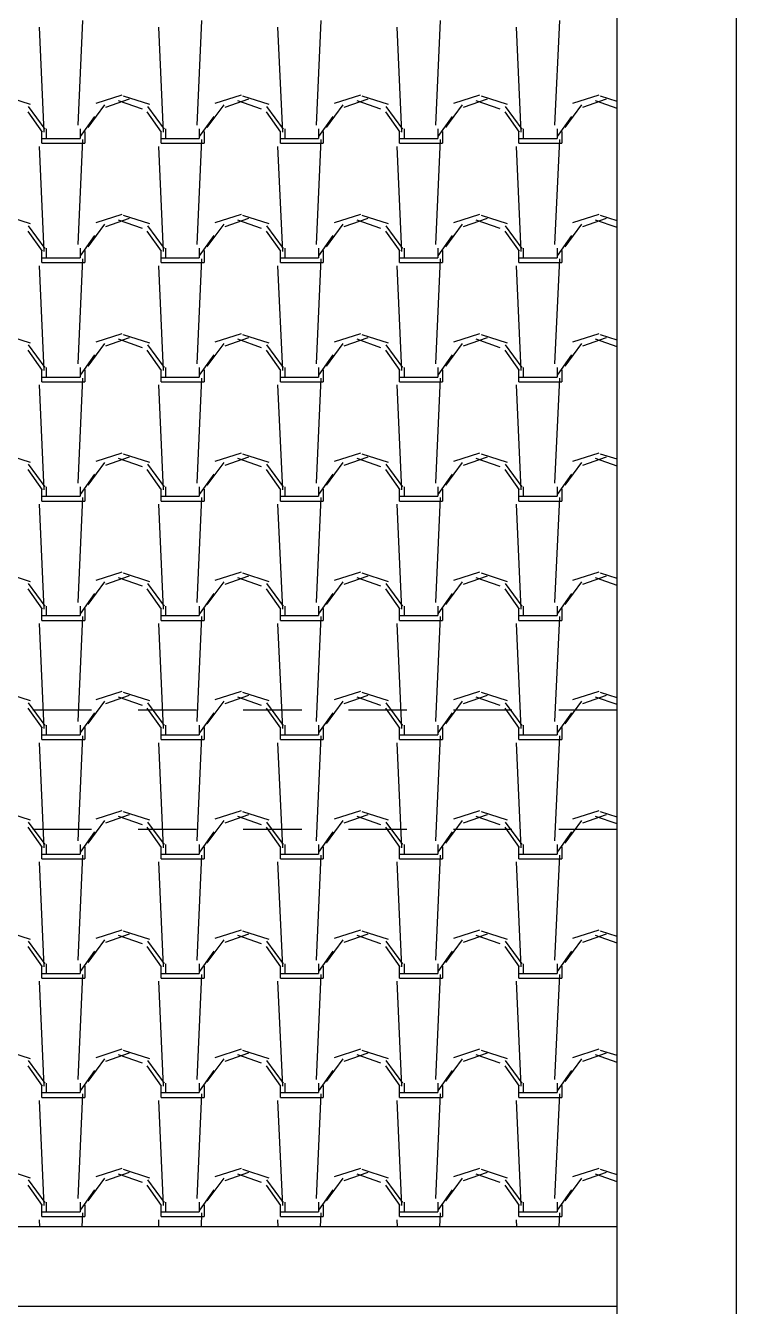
# Model space of a CAD drawing. Header units: millimetres. Extents: x 3923 to 4007, y 744 to 863.
# Drawn here: x 3939.572 to 3941.093, y 828.706 to 831.446 of the extents above; entities that cross this region are included whole.
import ezdxf

# ---------------------------------------------------------------- set-up
doc = ezdxf.new("R2010")
doc.units = ezdxf.units.MM
doc.linetypes.add('HIDDEN2', pattern=[0.1875, 0.125, -0.0625])
doc.layers.add('-HIDRO', color=8, linetype='Continuous')

msp = doc.modelspace()

# ---------------------------------------------------------------- linework, layer by layer
at = {"layer": '-HIDRO'}
for p, q in [((3940.838, 828.6206), (3940.838, 840.1023)), ((3941.0931, 828.6206), (3941.0931, 840.1023)), ((3940.838, 828.8757), (3934.9695, 828.8757)), ((3940.838, 828.7056), (3934.7994, 828.7056))]:
    msp.add_line(p, q, dxfattribs=at)
at = {"layer": '-HIDRO', "linetype": 'Continuous'}
for p, q in [((3939.6844, 831.2325), (3939.6946, 831.457)), ((3939.9395, 831.2325), (3939.9497, 831.457)), ((3940.1947, 831.2325), (3940.2049, 831.457)), ((3940.4498, 831.2325), (3940.46, 831.457)), ((3940.705, 831.2325), (3940.7152, 831.457)), ((3939.6121, 831.2179), (3939.6019, 831.4424)), ((3939.8672, 831.2179), (3939.857, 831.4424)), ((3940.1224, 831.2179), (3940.1122, 831.4424)), ((3940.3775, 831.2179), (3940.3673, 831.4424)), ((3940.6327, 831.2179), (3940.6225, 831.4424)), ((3939.583, 831.2767), (3939.5269, 831.2946)), ((3939.7784, 831.2968), (3939.7222, 831.2789)), ((3939.7942, 831.2883), (3939.7432, 831.2704)), ((3939.8222, 831.267), (3939.7711, 831.2849)), ((3939.8382, 831.2767), (3939.782, 831.2946)), ((3940.0335, 831.2968), (3939.9774, 831.2789)), ((3940.0493, 831.2883), (3939.9983, 831.2704)), ((3940.0773, 831.267), (3940.0263, 831.2849)), ((3940.0933, 831.2767), (3940.0372, 831.2946)), ((3940.2887, 831.2968), (3940.2325, 831.2789)), ((3940.3045, 831.2883), (3940.2535, 831.2704)), ((3940.3325, 831.267), (3940.2814, 831.2849)), ((3940.3485, 831.2767), (3940.2923, 831.2946)), ((3940.5438, 831.2968), (3940.4877, 831.2789)), ((3940.5596, 831.2883), (3940.5086, 831.2704)), ((3940.5876, 831.267), (3940.5366, 831.2849)), ((3940.6036, 831.2767), (3940.5475, 831.2946)), ((3940.799, 831.2968), (3940.7428, 831.2789)), ((3940.8148, 831.2883), (3940.7637, 831.2704)), ((3940.838, 831.2687), (3940.7917, 831.2849)), ((3940.838, 831.2833), (3940.8026, 831.2946)), ((3939.6082, 831.2181), (3939.5775, 831.2615)), ((3939.6141, 831.2244), (3939.5784, 831.2728)), ((3939.741, 831.2762), (3939.7053, 831.2277)), ((3939.8633, 831.2181), (3939.8327, 831.2615)), ((3939.8693, 831.2244), (3939.8335, 831.2728)), ((3939.9961, 831.2762), (3939.9604, 831.2277)), ((3940.1185, 831.2181), (3940.0878, 831.2615)), ((3940.1244, 831.2244), (3940.0887, 831.2728)), ((3940.2513, 831.2762), (3940.2156, 831.2277)), ((3940.3736, 831.2181), (3940.343, 831.2615)), ((3940.3796, 831.2244), (3940.3438, 831.2728)), ((3940.5064, 831.2762), (3940.4707, 831.2277)), ((3940.6288, 831.2181), (3940.5981, 831.2615)), ((3940.6347, 831.2244), (3940.599, 831.2728)), ((3940.7616, 831.2762), (3940.7259, 831.2277)), ((3939.7195, 831.2515), (3939.6889, 831.2082)), ((3939.9747, 831.2515), (3939.944, 831.2082)), ((3940.2298, 831.2516), (3940.1992, 831.2082)), ((3940.485, 831.2516), (3940.4543, 831.2082)), ((3940.7401, 831.2516), (3940.7095, 831.2082)), ((3939.6071, 831.194), (3939.6071, 831.2195)), ((3939.6071, 831.2042), (3939.6173, 831.2042)), ((3939.6173, 831.2042), (3939.6173, 831.2246)), ((3939.6173, 831.2042), (3939.6888, 831.2042)), ((3939.6844, 830.9774), (3939.6946, 831.2019)), ((3939.6888, 831.2246), (3939.6888, 831.2042)), ((3939.699, 831.2195), (3939.699, 831.194)), ((3939.8623, 831.194), (3939.8623, 831.2195)), ((3939.8623, 831.2042), (3939.8725, 831.2042)), ((3939.8725, 831.2042), (3939.8725, 831.2246)), ((3939.8725, 831.2042), (3939.9439, 831.2042)), ((3939.9395, 830.9774), (3939.9497, 831.2019)), ((3939.9439, 831.2246), (3939.9439, 831.2042)), ((3939.9541, 831.2195), (3939.9541, 831.194)), ((3940.1174, 831.194), (3940.1174, 831.2195)), ((3940.1174, 831.2042), (3940.1276, 831.2042)), ((3940.1276, 831.2042), (3940.1276, 831.2246)), ((3940.1276, 831.2042), (3940.1991, 831.2042)), ((3940.1947, 830.9773), (3940.2049, 831.2019)), ((3940.1991, 831.2246), (3940.1991, 831.2042)), ((3940.2093, 831.2195), (3940.2093, 831.194)), ((3940.3726, 831.194), (3940.3726, 831.2195)), ((3940.3726, 831.2042), (3940.3828, 831.2042)), ((3940.3828, 831.2042), (3940.3828, 831.2246)), ((3940.3828, 831.2042), (3940.4542, 831.2042)), ((3940.4498, 830.9773), (3940.46, 831.2019)), ((3940.4542, 831.2246), (3940.4542, 831.2042)), ((3940.4644, 831.2195), (3940.4644, 831.194)), ((3940.6277, 831.194), (3940.6277, 831.2195)), ((3940.6277, 831.2042), (3940.6379, 831.2042)), ((3940.6379, 831.2042), (3940.6379, 831.2246)), ((3940.6379, 831.2042), (3940.7094, 831.2042)), ((3940.705, 830.9773), (3940.7152, 831.2019)), ((3940.7094, 831.2246), (3940.7094, 831.2042)), ((3940.7196, 831.2195), (3940.7196, 831.194)), ((3939.6121, 830.9627), (3939.6019, 831.1873)), ((3939.6071, 831.194), (3939.6173, 831.194)), ((3939.6173, 831.194), (3939.699, 831.194)), ((3939.8672, 830.9627), (3939.857, 831.1873)), ((3939.8623, 831.194), (3939.8725, 831.194)), ((3939.8725, 831.194), (3939.9541, 831.194)), ((3940.1224, 830.9627), (3940.1122, 831.1873)), ((3940.1174, 831.194), (3940.1276, 831.194)), ((3940.1276, 831.194), (3940.2093, 831.194)), ((3940.3775, 830.9627), (3940.3673, 831.1873)), ((3940.3726, 831.194), (3940.3828, 831.194)), ((3940.3828, 831.194), (3940.4644, 831.194)), ((3940.6327, 830.9627), (3940.6225, 831.1873)), ((3940.6277, 831.194), (3940.6379, 831.194)), ((3940.6379, 831.194), (3940.7196, 831.194)), ((3939.583, 831.0215), (3939.5269, 831.0394)), ((3939.7784, 831.0416), (3939.7222, 831.0238)), ((3939.8382, 831.0215), (3939.782, 831.0394)), ((3940.0335, 831.0416), (3939.9774, 831.0238)), ((3940.0933, 831.0215), (3940.0372, 831.0394)), ((3940.2887, 831.0416), (3940.2325, 831.0238)), ((3940.3485, 831.0215), (3940.2923, 831.0394)), ((3940.5438, 831.0416), (3940.4877, 831.0238)), ((3940.6036, 831.0215), (3940.5475, 831.0394)), ((3940.799, 831.0416), (3940.7428, 831.0238)), ((3940.838, 831.0282), (3940.8026, 831.0394)), ((3939.6141, 830.9692), (3939.5784, 831.0177)), ((3939.741, 831.0211), (3939.7053, 830.9726)), ((3939.7942, 831.0331), (3939.7431, 831.0153)), ((3939.8222, 831.0119), (3939.7711, 831.0297)), ((3939.8693, 830.9692), (3939.8335, 831.0177)), ((3939.9961, 831.0211), (3939.9604, 830.9726)), ((3940.0493, 831.0331), (3939.9983, 831.0153)), ((3940.0773, 831.0119), (3940.0263, 831.0297)), ((3940.1244, 830.9692), (3940.0887, 831.0177)), ((3940.2513, 831.0211), (3940.2156, 830.9726)), ((3940.3045, 831.0331), (3940.2534, 831.0153)), ((3940.3325, 831.0119), (3940.2814, 831.0297)), ((3940.3796, 830.9692), (3940.3438, 831.0177)), ((3940.5064, 831.0211), (3940.4707, 830.9726)), ((3940.5596, 831.0331), (3940.5086, 831.0153)), ((3940.5876, 831.0119), (3940.5366, 831.0297)), ((3940.6347, 830.9692), (3940.599, 831.0177)), ((3940.7616, 831.0211), (3940.7259, 830.9726)), ((3940.8148, 831.0331), (3940.7637, 831.0153)), ((3940.838, 831.0136), (3940.7917, 831.0297)), ((3939.6082, 830.9629), (3939.5775, 831.0063)), ((3939.7195, 830.9964), (3939.6889, 830.953)), ((3939.8633, 830.9629), (3939.8327, 831.0063)), ((3939.9747, 830.9964), (3939.944, 830.953)), ((3940.1185, 830.9629), (3940.0878, 831.0063)), ((3940.2298, 830.9964), (3940.1992, 830.953)), ((3940.3736, 830.9629), (3940.343, 831.0063)), ((3940.485, 830.9964), (3940.4544, 830.953)), ((3940.6288, 830.9629), (3940.5981, 831.0063)), ((3940.7401, 830.9964), (3940.7095, 830.953)), ((3939.6071, 830.9388), (3939.6071, 830.9644)), ((3939.6173, 830.949), (3939.6173, 830.9695)), ((3939.6888, 830.9695), (3939.6888, 830.949)), ((3939.699, 830.9644), (3939.699, 830.9388)), ((3939.8623, 830.9388), (3939.8623, 830.9644)), ((3939.8725, 830.949), (3939.8725, 830.9695)), ((3939.9439, 830.9695), (3939.9439, 830.949)), ((3939.9541, 830.9644), (3939.9541, 830.9388)), ((3940.1174, 830.9388), (3940.1174, 830.9644)), ((3940.1276, 830.949), (3940.1276, 830.9695)), ((3940.1991, 830.9695), (3940.1991, 830.949)), ((3940.2093, 830.9644), (3940.2093, 830.9388)), ((3940.3726, 830.9388), (3940.3726, 830.9644)), ((3940.3828, 830.949), (3940.3828, 830.9695)), ((3940.4542, 830.9695), (3940.4542, 830.949)), ((3940.4644, 830.9644), (3940.4644, 830.9388)), ((3940.6277, 830.9388), (3940.6277, 830.9644)), ((3940.6379, 830.949), (3940.6379, 830.9695)), ((3940.7094, 830.9695), (3940.7094, 830.949)), ((3940.7196, 830.9644), (3940.7196, 830.9388)), ((3939.6121, 830.7076), (3939.6019, 830.9321)), ((3939.6071, 830.949), (3939.6173, 830.949)), ((3939.6071, 830.9388), (3939.6173, 830.9388)), ((3939.6173, 830.949), (3939.6888, 830.949)), ((3939.6173, 830.9388), (3939.699, 830.9388)), ((3939.6844, 830.7222), (3939.6946, 830.9467)), ((3939.8672, 830.7076), (3939.857, 830.9321)), ((3939.8623, 830.949), (3939.8725, 830.949)), ((3939.8623, 830.9388), (3939.8725, 830.9388)), ((3939.8725, 830.949), (3939.9439, 830.949)), ((3939.8725, 830.9388), (3939.9541, 830.9388)), ((3939.9395, 830.7222), (3939.9497, 830.9467)), ((3940.1224, 830.7076), (3940.1122, 830.9321)), ((3940.1174, 830.949), (3940.1276, 830.949)), ((3940.1174, 830.9388), (3940.1276, 830.9388)), ((3940.1276, 830.949), (3940.1991, 830.949)), ((3940.1276, 830.9388), (3940.2093, 830.9388)), ((3940.1947, 830.7222), (3940.2049, 830.9467)), ((3940.3775, 830.7076), (3940.3673, 830.9321)), ((3940.3726, 830.949), (3940.3828, 830.949)), ((3940.3726, 830.9388), (3940.3828, 830.9388)), ((3940.3828, 830.949), (3940.4542, 830.949)), ((3940.3828, 830.9388), (3940.4644, 830.9388)), ((3940.4498, 830.7222), (3940.46, 830.9467)), ((3940.6327, 830.7076), (3940.6225, 830.9321)), ((3940.6277, 830.949), (3940.6379, 830.949)), ((3940.6277, 830.9388), (3940.6379, 830.9388)), ((3940.6379, 830.949), (3940.7094, 830.949)), ((3940.6379, 830.9388), (3940.7196, 830.9388)), ((3940.705, 830.7222), (3940.7152, 830.9467)), ((3939.583, 830.7664), (3939.5269, 830.7843)), ((3939.6141, 830.7141), (3939.5784, 830.7625)), ((3939.741, 830.7659), (3939.7053, 830.7174)), ((3939.7784, 830.7865), (3939.7222, 830.7686)), ((3939.7942, 830.778), (3939.7431, 830.7601)), ((3939.8222, 830.7567), (3939.7712, 830.7746)), ((3939.8382, 830.7664), (3939.782, 830.7843)), ((3939.8693, 830.7141), (3939.8335, 830.7625)), ((3939.9961, 830.7659), (3939.9604, 830.7174)), ((3940.0335, 830.7865), (3939.9774, 830.7686)), ((3940.0493, 830.778), (3939.9983, 830.7601)), ((3940.0773, 830.7567), (3940.0263, 830.7746)), ((3940.0933, 830.7664), (3940.0372, 830.7843)), ((3940.1244, 830.7141), (3940.0887, 830.7625)), ((3940.2513, 830.7659), (3940.2156, 830.7174)), ((3940.2887, 830.7865), (3940.2325, 830.7686)), ((3940.3045, 830.778), (3940.2534, 830.7601)), ((3940.3325, 830.7567), (3940.2815, 830.7746)), ((3940.3485, 830.7664), (3940.2923, 830.7843)), ((3940.3796, 830.7141), (3940.3438, 830.7625)), ((3940.5064, 830.7659), (3940.4707, 830.7174)), ((3940.5438, 830.7865), (3940.4877, 830.7686)), ((3940.5596, 830.778), (3940.5086, 830.7601)), ((3940.5876, 830.7567), (3940.5366, 830.7746)), ((3940.6036, 830.7664), (3940.5475, 830.7843)), ((3940.6347, 830.7141), (3940.599, 830.7625)), ((3940.7616, 830.7659), (3940.7259, 830.7174)), ((3940.799, 830.7865), (3940.7428, 830.7686)), ((3940.8148, 830.778), (3940.7637, 830.7601)), ((3940.838, 830.7584), (3940.7917, 830.7746)), ((3940.838, 830.773), (3940.8026, 830.7843)), ((3939.6082, 830.7078), (3939.5775, 830.7512)), ((3939.7195, 830.7412), (3939.6889, 830.6979)), ((3939.8633, 830.7078), (3939.8327, 830.7512)), ((3939.9747, 830.7413), (3939.944, 830.6979)), ((3940.1185, 830.7078), (3940.0878, 830.7512)), ((3940.2298, 830.7413), (3940.1992, 830.6979)), ((3940.3736, 830.7078), (3940.343, 830.7512)), ((3940.485, 830.7413), (3940.4544, 830.6979)), ((3940.6288, 830.7078), (3940.5981, 830.7512)), ((3940.7401, 830.7413), (3940.7095, 830.6979)), ((3939.6071, 830.6837), (3939.6071, 830.7092)), ((3939.6173, 830.6939), (3939.6173, 830.7143)), ((3939.6888, 830.7143), (3939.6888, 830.6939)), ((3939.699, 830.7092), (3939.699, 830.6837)), ((3939.8623, 830.6837), (3939.8623, 830.7092)), ((3939.8725, 830.6939), (3939.8725, 830.7143)), ((3939.9439, 830.7143), (3939.9439, 830.6939)), ((3939.9541, 830.7092), (3939.9541, 830.6837)), ((3940.1174, 830.6837), (3940.1174, 830.7092)), ((3940.1276, 830.6939), (3940.1276, 830.7143)), ((3940.1991, 830.7143), (3940.1991, 830.6939)), ((3940.2093, 830.7092), (3940.2093, 830.6837)), ((3940.3726, 830.6837), (3940.3726, 830.7092)), ((3940.3828, 830.6939), (3940.3828, 830.7143)), ((3940.4542, 830.7143), (3940.4542, 830.6939)), ((3940.4644, 830.7092), (3940.4644, 830.6837)), ((3940.6277, 830.6837), (3940.6277, 830.7092)), ((3940.6379, 830.6939), (3940.6379, 830.7143)), ((3940.7094, 830.7143), (3940.7094, 830.6939)), ((3940.7196, 830.7092), (3940.7196, 830.6837)), ((3939.6071, 830.6939), (3939.6173, 830.6939)), ((3939.6071, 830.6837), (3939.6173, 830.6837)), ((3939.6173, 830.6939), (3939.6888, 830.6939)), ((3939.6173, 830.6837), (3939.699, 830.6837)), ((3939.6844, 830.4671), (3939.6946, 830.6916)), ((3939.8623, 830.6939), (3939.8725, 830.6939)), ((3939.8623, 830.6837), (3939.8725, 830.6837)), ((3939.8725, 830.6939), (3939.9439, 830.6939)), ((3939.8725, 830.6837), (3939.9541, 830.6837)), ((3939.9395, 830.4671), (3939.9497, 830.6916)), ((3940.1174, 830.6939), (3940.1276, 830.6939)), ((3940.1174, 830.6837), (3940.1276, 830.6837)), ((3940.1276, 830.6939), (3940.1991, 830.6939)), ((3940.1276, 830.6837), (3940.2093, 830.6837)), ((3940.1947, 830.467), (3940.2049, 830.6916)), ((3940.3726, 830.6939), (3940.3828, 830.6939)), ((3940.3726, 830.6837), (3940.3828, 830.6837)), ((3940.3828, 830.6939), (3940.4542, 830.6939)), ((3940.3828, 830.6837), (3940.4644, 830.6837)), ((3940.4498, 830.467), (3940.46, 830.6916)), ((3940.6277, 830.6939), (3940.6379, 830.6939)), ((3940.6277, 830.6837), (3940.6379, 830.6837)), ((3940.6379, 830.6939), (3940.7094, 830.6939)), ((3940.6379, 830.6837), (3940.7196, 830.6837)), ((3940.705, 830.467), (3940.7152, 830.6916)), ((3939.6121, 830.4524), (3939.6019, 830.677)), ((3939.8672, 830.4524), (3939.857, 830.677)), ((3940.1224, 830.4524), (3940.1122, 830.677)), ((3940.3775, 830.4524), (3940.3673, 830.677)), ((3940.6327, 830.4524), (3940.6225, 830.677)), ((3939.583, 830.5112), (3939.5269, 830.5291)), ((3939.7784, 830.5313), (3939.7222, 830.5135)), ((3939.7942, 830.5228), (3939.7431, 830.5049)), ((3939.8222, 830.5016), (3939.7712, 830.5194)), ((3939.8382, 830.5112), (3939.782, 830.5291)), ((3940.0335, 830.5313), (3939.9774, 830.5135)), ((3940.0493, 830.5228), (3939.9983, 830.5049)), ((3940.0773, 830.5016), (3940.0263, 830.5194)), ((3940.0933, 830.5112), (3940.0372, 830.5291)), ((3940.2887, 830.5313), (3940.2325, 830.5135)), ((3940.3045, 830.5228), (3940.2534, 830.5049)), ((3940.3325, 830.5016), (3940.2815, 830.5194)), ((3940.3485, 830.5112), (3940.2923, 830.5291)), ((3940.5438, 830.5313), (3940.4877, 830.5135)), ((3940.5596, 830.5228), (3940.5086, 830.5049)), ((3940.5876, 830.5016), (3940.5366, 830.5194)), ((3940.6036, 830.5112), (3940.5475, 830.5291)), ((3940.799, 830.5313), (3940.7428, 830.5135)), ((3940.8148, 830.5228), (3940.7637, 830.5049)), ((3940.838, 830.5033), (3940.7918, 830.5194)), ((3940.838, 830.5179), (3940.8026, 830.5291)), ((3939.6082, 830.4527), (3939.5775, 830.496)), ((3939.6141, 830.4589), (3939.5784, 830.5074)), ((3939.741, 830.5108), (3939.7053, 830.4623)), ((3939.8633, 830.4526), (3939.8327, 830.496)), ((3939.8693, 830.4589), (3939.8335, 830.5074)), ((3939.9961, 830.5108), (3939.9604, 830.4623)), ((3940.1185, 830.4526), (3940.0878, 830.496)), ((3940.1244, 830.4589), (3940.0887, 830.5074)), ((3940.2513, 830.5108), (3940.2156, 830.4623)), ((3940.3736, 830.4526), (3940.343, 830.496)), ((3940.3796, 830.4589), (3940.3438, 830.5074)), ((3940.5064, 830.5108), (3940.4707, 830.4623)), ((3940.6288, 830.4526), (3940.5981, 830.496)), ((3940.6347, 830.4589), (3940.599, 830.5074)), ((3940.7616, 830.5108), (3940.7258, 830.4623)), ((3939.6173, 830.4387), (3939.6173, 830.4592)), ((3939.6888, 830.4592), (3939.6888, 830.4387)), ((3939.7195, 830.4861), (3939.6889, 830.4427)), ((3939.8725, 830.4387), (3939.8725, 830.4592)), ((3939.9439, 830.4592), (3939.9439, 830.4387)), ((3939.9747, 830.4861), (3939.944, 830.4427)), ((3940.1276, 830.4387), (3940.1276, 830.4592)), ((3940.1991, 830.4592), (3940.1991, 830.4387)), ((3940.2298, 830.4861), (3940.1992, 830.4427)), ((3940.3828, 830.4387), (3940.3828, 830.4592)), ((3940.4542, 830.4592), (3940.4542, 830.4387)), ((3940.485, 830.4861), (3940.4544, 830.4427)), ((3940.6379, 830.4387), (3940.6379, 830.4592)), ((3940.7094, 830.4592), (3940.7094, 830.4387)), ((3940.7401, 830.4861), (3940.7095, 830.4427)), ((3939.6071, 830.4285), (3939.6071, 830.4541)), ((3939.6071, 830.4387), (3939.6173, 830.4387)), ((3939.6173, 830.4387), (3939.6888, 830.4387)), ((3939.6844, 830.2119), (3939.6946, 830.4364)), ((3939.699, 830.4541), (3939.699, 830.4285)), ((3939.8623, 830.4285), (3939.8623, 830.4541)), ((3939.8623, 830.4387), (3939.8725, 830.4387)), ((3939.8725, 830.4387), (3939.9439, 830.4387)), ((3939.9395, 830.2119), (3939.9497, 830.4364)), ((3939.9541, 830.4541), (3939.9541, 830.4285)), ((3940.1174, 830.4285), (3940.1174, 830.4541)), ((3940.1174, 830.4387), (3940.1276, 830.4387)), ((3940.1276, 830.4387), (3940.1991, 830.4387)), ((3940.1947, 830.2119), (3940.2049, 830.4364)), ((3940.2093, 830.4541), (3940.2093, 830.4285)), ((3940.3726, 830.4285), (3940.3726, 830.4541)), ((3940.3726, 830.4387), (3940.3828, 830.4387)), ((3940.3828, 830.4387), (3940.4542, 830.4387)), ((3940.4498, 830.2119), (3940.46, 830.4364)), ((3940.4644, 830.4541), (3940.4644, 830.4285)), ((3940.6277, 830.4285), (3940.6277, 830.4541)), ((3940.6277, 830.4387), (3940.6379, 830.4387)), ((3940.6379, 830.4387), (3940.7094, 830.4387)), ((3940.705, 830.2119), (3940.7152, 830.4364)), ((3940.7196, 830.4541), (3940.7196, 830.4285)), ((3939.6121, 830.1973), (3939.6019, 830.4218)), ((3939.6071, 830.4285), (3939.6173, 830.4285)), ((3939.6173, 830.4285), (3939.699, 830.4285)), ((3939.8672, 830.1973), (3939.857, 830.4218)), ((3939.8623, 830.4285), (3939.8725, 830.4285)), ((3939.8725, 830.4285), (3939.9541, 830.4285)), ((3940.1224, 830.1973), (3940.1122, 830.4218)), ((3940.1174, 830.4285), (3940.1276, 830.4285)), ((3940.1276, 830.4285), (3940.2093, 830.4285)), ((3940.3775, 830.1973), (3940.3673, 830.4218)), ((3940.3726, 830.4285), (3940.3828, 830.4285)), ((3940.3828, 830.4285), (3940.4644, 830.4285)), ((3940.6327, 830.1973), (3940.6225, 830.4218)), ((3940.6277, 830.4285), (3940.6379, 830.4285)), ((3940.6379, 830.4285), (3940.7196, 830.4285)), ((3939.583, 830.2561), (3939.5269, 830.274)), ((3939.7784, 830.2762), (3939.7222, 830.2583)), ((3939.7942, 830.2677), (3939.7431, 830.2498)), ((3939.8382, 830.2561), (3939.782, 830.274)), ((3940.0335, 830.2762), (3939.9774, 830.2583)), ((3940.0493, 830.2677), (3939.9983, 830.2498)), ((3940.0933, 830.2561), (3940.0372, 830.274)), ((3940.2887, 830.2762), (3940.2325, 830.2583)), ((3940.3045, 830.2677), (3940.2534, 830.2498)), ((3940.3485, 830.2561), (3940.2923, 830.274)), ((3940.5438, 830.2762), (3940.4877, 830.2583)), ((3940.5596, 830.2677), (3940.5086, 830.2498)), ((3940.6036, 830.2561), (3940.5475, 830.274)), ((3940.799, 830.2762), (3940.7428, 830.2583)), ((3940.8148, 830.2677), (3940.7637, 830.2498)), ((3940.838, 830.2627), (3940.8026, 830.274)), ((3939.6082, 830.1975), (3939.5775, 830.2409)), ((3939.6141, 830.2038), (3939.5784, 830.2522)), ((3939.741, 830.2556), (3939.7053, 830.2071)), ((3939.8222, 830.2464), (3939.7712, 830.2643)), ((3939.8633, 830.1975), (3939.8327, 830.2409)), ((3939.8693, 830.2038), (3939.8335, 830.2522)), ((3939.9961, 830.2556), (3939.9604, 830.2071)), ((3940.0773, 830.2464), (3940.0263, 830.2643)), ((3940.1185, 830.1975), (3940.0878, 830.2409)), ((3940.1244, 830.2038), (3940.0887, 830.2522)), ((3940.2513, 830.2556), (3940.2156, 830.2071)), ((3940.3325, 830.2464), (3940.2815, 830.2643)), ((3940.3736, 830.1975), (3940.343, 830.2409)), ((3940.3796, 830.2038), (3940.3438, 830.2522)), ((3940.5064, 830.2556), (3940.4707, 830.2071)), ((3940.5876, 830.2464), (3940.5366, 830.2643)), ((3940.6288, 830.1975), (3940.5981, 830.2409)), ((3940.6347, 830.2038), (3940.599, 830.2522)), ((3940.7616, 830.2556), (3940.7258, 830.2071)), ((3940.838, 830.2481), (3940.7918, 830.2643)), ((3939.7195, 830.231), (3939.6889, 830.1876)), ((3939.9747, 830.231), (3939.9441, 830.1876)), ((3940.2298, 830.231), (3940.1992, 830.1876)), ((3940.485, 830.231), (3940.4544, 830.1876)), ((3940.7401, 830.231), (3940.7095, 830.1876)), ((3939.6071, 830.1734), (3939.6071, 830.1989)), ((3939.6173, 830.1836), (3939.6173, 830.204)), ((3939.6888, 830.204), (3939.6888, 830.1836)), ((3939.699, 830.1989), (3939.699, 830.1734)), ((3939.8623, 830.1734), (3939.8623, 830.1989)), ((3939.8725, 830.1836), (3939.8725, 830.204)), ((3939.9439, 830.204), (3939.9439, 830.1836)), ((3939.9541, 830.1989), (3939.9541, 830.1734)), ((3940.1174, 830.1734), (3940.1174, 830.1989)), ((3940.1276, 830.1836), (3940.1276, 830.204)), ((3940.1991, 830.204), (3940.1991, 830.1836)), ((3940.2093, 830.1989), (3940.2093, 830.1734)), ((3940.3726, 830.1734), (3940.3726, 830.1989)), ((3940.3828, 830.1836), (3940.3828, 830.204)), ((3940.4542, 830.204), (3940.4542, 830.1836)), ((3940.4644, 830.1989), (3940.4644, 830.1734)), ((3940.6277, 830.1734), (3940.6277, 830.1989)), ((3940.6379, 830.1836), (3940.6379, 830.204)), ((3940.7094, 830.204), (3940.7094, 830.1836)), ((3940.7196, 830.1989), (3940.7196, 830.1734)), ((3939.6121, 829.9421), (3939.6019, 830.1667)), ((3939.6071, 830.1836), (3939.6173, 830.1836)), ((3939.6071, 830.1734), (3939.6173, 830.1734)), ((3939.6173, 830.1836), (3939.6888, 830.1836)), ((3939.6173, 830.1734), (3939.699, 830.1734)), ((3939.6844, 829.9568), (3939.6946, 830.1813)), ((3939.8672, 829.9421), (3939.857, 830.1667)), ((3939.8623, 830.1836), (3939.8725, 830.1836)), ((3939.8623, 830.1734), (3939.8725, 830.1734)), ((3939.8725, 830.1836), (3939.9439, 830.1836)), ((3939.8725, 830.1734), (3939.9541, 830.1734)), ((3939.9395, 829.9568), (3939.9497, 830.1813)), ((3940.1224, 829.9421), (3940.1122, 830.1667)), ((3940.1174, 830.1836), (3940.1276, 830.1836)), ((3940.1174, 830.1734), (3940.1276, 830.1734)), ((3940.1276, 830.1836), (3940.1991, 830.1836)), ((3940.1276, 830.1734), (3940.2093, 830.1734)), ((3940.1947, 829.9567), (3940.2049, 830.1813)), ((3940.3775, 829.9421), (3940.3673, 830.1667)), ((3940.3726, 830.1836), (3940.3828, 830.1836)), ((3940.3726, 830.1734), (3940.3828, 830.1734)), ((3940.3828, 830.1836), (3940.4542, 830.1836)), ((3940.3828, 830.1734), (3940.4644, 830.1734)), ((3940.4498, 829.9567), (3940.46, 830.1813)), ((3940.6327, 829.9421), (3940.6225, 830.1667)), ((3940.6277, 830.1836), (3940.6379, 830.1836)), ((3940.6277, 830.1734), (3940.6379, 830.1734)), ((3940.6379, 830.1836), (3940.7094, 830.1836)), ((3940.6379, 830.1734), (3940.7196, 830.1734)), ((3940.705, 829.9567), (3940.7152, 830.1813)), ((3939.7784, 830.021), (3939.7222, 830.0032)), ((3940.0335, 830.021), (3939.9774, 830.0032)), ((3940.2887, 830.021), (3940.2325, 830.0032)), ((3940.5438, 830.021), (3940.4877, 830.0032)), ((3940.799, 830.021), (3940.7428, 830.0032)), ((3939.583, 830.0009), (3939.5269, 830.0188)), ((3939.6141, 829.9486), (3939.5784, 829.9971)), ((3939.741, 830.0005), (3939.7053, 829.952)), ((3939.7942, 830.0125), (3939.7431, 829.9946)), ((3939.8222, 829.9913), (3939.7712, 830.0091)), ((3939.8382, 830.0009), (3939.782, 830.0188)), ((3939.8693, 829.9486), (3939.8336, 829.9971)), ((3939.9961, 830.0005), (3939.9604, 829.952)), ((3940.0493, 830.0125), (3939.9983, 829.9946)), ((3940.0773, 829.9913), (3940.0263, 830.0091)), ((3940.0933, 830.0009), (3940.0372, 830.0188)), ((3940.1244, 829.9486), (3940.0887, 829.9971)), ((3940.2513, 830.0005), (3940.2156, 829.952)), ((3940.3045, 830.0125), (3940.2534, 829.9946)), ((3940.3325, 829.9913), (3940.2815, 830.0091)), ((3940.3485, 830.0009), (3940.2923, 830.0188)), ((3940.3796, 829.9486), (3940.3438, 829.9971)), ((3940.5064, 830.0005), (3940.4707, 829.952)), ((3940.5596, 830.0125), (3940.5086, 829.9946)), ((3940.5876, 829.9913), (3940.5366, 830.0091)), ((3940.6036, 830.0009), (3940.5475, 830.0188)), ((3940.6347, 829.9486), (3940.599, 829.9971)), ((3940.7616, 830.0005), (3940.7258, 829.952)), ((3940.8148, 830.0125), (3940.7637, 829.9946)), ((3940.838, 829.993), (3940.7918, 830.0091)), ((3940.838, 830.0076), (3940.8026, 830.0188)), ((3939.6082, 829.9424), (3939.5775, 829.9857)), ((3939.7195, 829.9758), (3939.6889, 829.9324)), ((3939.8633, 829.9424), (3939.8327, 829.9857)), ((3939.9747, 829.9758), (3939.9441, 829.9324)), ((3940.1185, 829.9424), (3940.0878, 829.9857)), ((3940.2298, 829.9758), (3940.1992, 829.9324)), ((3940.3736, 829.9423), (3940.343, 829.9857)), ((3940.485, 829.9758), (3940.4544, 829.9324)), ((3940.6288, 829.9423), (3940.5981, 829.9857)), ((3940.7401, 829.9758), (3940.7095, 829.9324)), ((3939.6071, 829.9182), (3939.6071, 829.9438)), ((3939.6173, 829.9284), (3939.6173, 829.9489)), ((3939.6888, 829.9489), (3939.6888, 829.9284)), ((3939.699, 829.9438), (3939.699, 829.9182)), ((3939.8623, 829.9182), (3939.8623, 829.9438)), ((3939.8725, 829.9284), (3939.8725, 829.9489)), ((3939.9439, 829.9489), (3939.9439, 829.9284)), ((3939.9541, 829.9438), (3939.9541, 829.9182)), ((3940.1174, 829.9182), (3940.1174, 829.9438)), ((3940.1276, 829.9284), (3940.1276, 829.9489)), ((3940.1991, 829.9489), (3940.1991, 829.9284)), ((3940.2093, 829.9438), (3940.2093, 829.9182)), ((3940.3726, 829.9182), (3940.3726, 829.9438)), ((3940.3828, 829.9284), (3940.3828, 829.9489)), ((3940.4542, 829.9489), (3940.4542, 829.9284)), ((3940.4644, 829.9438), (3940.4644, 829.9182)), ((3940.6277, 829.9182), (3940.6277, 829.9438)), ((3940.6379, 829.9284), (3940.6379, 829.9489)), ((3940.7094, 829.9489), (3940.7094, 829.9284)), ((3940.7196, 829.9438), (3940.7196, 829.9182)), ((3939.6121, 829.687), (3939.6019, 829.9115)), ((3939.6071, 829.9284), (3939.6173, 829.9284)), ((3939.6071, 829.9182), (3939.6173, 829.9182)), ((3939.6173, 829.9284), (3939.6888, 829.9284)), ((3939.6173, 829.9182), (3939.699, 829.9182)), ((3939.6844, 829.7016), (3939.6946, 829.9261)), ((3939.8672, 829.687), (3939.857, 829.9115)), ((3939.8623, 829.9284), (3939.8725, 829.9284)), ((3939.8623, 829.9182), (3939.8725, 829.9182)), ((3939.8725, 829.9284), (3939.9439, 829.9284)), ((3939.8725, 829.9182), (3939.9541, 829.9182)), ((3939.9395, 829.7016), (3939.9497, 829.9261)), ((3940.1224, 829.687), (3940.1122, 829.9115)), ((3940.1174, 829.9284), (3940.1276, 829.9284)), ((3940.1174, 829.9182), (3940.1276, 829.9182)), ((3940.1276, 829.9284), (3940.1991, 829.9284)), ((3940.1276, 829.9182), (3940.2093, 829.9182)), ((3940.1947, 829.7016), (3940.2049, 829.9261)), ((3940.3775, 829.687), (3940.3673, 829.9115)), ((3940.3726, 829.9284), (3940.3828, 829.9284)), ((3940.3726, 829.9182), (3940.3828, 829.9182)), ((3940.3828, 829.9284), (3940.4542, 829.9284)), ((3940.3828, 829.9182), (3940.4644, 829.9182)), ((3940.4498, 829.7016), (3940.46, 829.9261)), ((3940.6327, 829.687), (3940.6225, 829.9115)), ((3940.6277, 829.9284), (3940.6379, 829.9284)), ((3940.6277, 829.9182), (3940.6379, 829.9182)), ((3940.6379, 829.9284), (3940.7094, 829.9284)), ((3940.6379, 829.9182), (3940.7196, 829.9182)), ((3940.705, 829.7016), (3940.7152, 829.9261)), ((3939.583, 829.7458), (3939.5269, 829.7636)), ((3939.7784, 829.7659), (3939.7222, 829.748)), ((3939.7942, 829.7574), (3939.7431, 829.7395)), ((3939.8222, 829.7361), (3939.7712, 829.754)), ((3939.8382, 829.7458), (3939.782, 829.7636)), ((3940.0335, 829.7659), (3939.9774, 829.748)), ((3940.0493, 829.7574), (3939.9983, 829.7395)), ((3940.0773, 829.7361), (3940.0263, 829.754)), ((3940.0933, 829.7458), (3940.0372, 829.7636)), ((3940.2887, 829.7659), (3940.2325, 829.748)), ((3940.3045, 829.7574), (3940.2534, 829.7395)), ((3940.3325, 829.7361), (3940.2815, 829.754)), ((3940.3485, 829.7458), (3940.2923, 829.7636)), ((3940.5438, 829.7659), (3940.4877, 829.748)), ((3940.5596, 829.7574), (3940.5086, 829.7395)), ((3940.5876, 829.7361), (3940.5366, 829.754)), ((3940.6036, 829.7458), (3940.5475, 829.7636)), ((3940.799, 829.7659), (3940.7428, 829.748)), ((3940.8148, 829.7574), (3940.7637, 829.7395)), ((3940.838, 829.7378), (3940.7918, 829.754)), ((3940.838, 829.7524), (3940.8026, 829.7636)), ((3939.6082, 829.6872), (3939.5775, 829.7306)), ((3939.6141, 829.6935), (3939.5784, 829.7419)), ((3939.7195, 829.7207), (3939.6889, 829.6773)), ((3939.741, 829.7453), (3939.7053, 829.6968)), ((3939.8633, 829.6872), (3939.8327, 829.7306)), ((3939.8693, 829.6935), (3939.8336, 829.7419)), ((3939.9747, 829.7207), (3939.9441, 829.6773)), ((3939.9961, 829.7453), (3939.9604, 829.6968)), ((3940.1185, 829.6872), (3940.0878, 829.7306)), ((3940.1244, 829.6935), (3940.0887, 829.7419)), ((3940.2298, 829.7207), (3940.1992, 829.6773)), ((3940.2513, 829.7453), (3940.2155, 829.6968)), ((3940.3736, 829.6872), (3940.343, 829.7306)), ((3940.3796, 829.6935), (3940.3438, 829.7419)), ((3940.485, 829.7207), (3940.4544, 829.6773)), ((3940.5064, 829.7453), (3940.4707, 829.6968)), ((3940.6288, 829.6872), (3940.5981, 829.7306)), ((3940.6347, 829.6935), (3940.599, 829.7419)), ((3940.7401, 829.7207), (3940.7095, 829.6773)), ((3940.7616, 829.7453), (3940.7258, 829.6968)), ((3939.6173, 829.6733), (3939.6173, 829.6937)), ((3939.6888, 829.6937), (3939.6888, 829.6733)), ((3939.8725, 829.6733), (3939.8725, 829.6937)), ((3939.9439, 829.6937), (3939.9439, 829.6733)), ((3940.1276, 829.6733), (3940.1276, 829.6937)), ((3940.1991, 829.6937), (3940.1991, 829.6733)), ((3940.3828, 829.6733), (3940.3828, 829.6937)), ((3940.4542, 829.6937), (3940.4542, 829.6733)), ((3940.6379, 829.6733), (3940.6379, 829.6937)), ((3940.7094, 829.6937), (3940.7094, 829.6733)), ((3939.6071, 829.6631), (3939.6071, 829.6886)), ((3939.6071, 829.6733), (3939.6173, 829.6733)), ((3939.6173, 829.6733), (3939.6888, 829.6733)), ((3939.6844, 829.4465), (3939.6946, 829.671)), ((3939.699, 829.6886), (3939.699, 829.6631)), ((3939.8623, 829.6631), (3939.8623, 829.6886)), ((3939.8623, 829.6733), (3939.8725, 829.6733)), ((3939.8725, 829.6733), (3939.9439, 829.6733)), ((3939.9395, 829.4465), (3939.9497, 829.671)), ((3939.9541, 829.6886), (3939.9541, 829.6631)), ((3940.1174, 829.6631), (3940.1174, 829.6886)), ((3940.1174, 829.6733), (3940.1276, 829.6733)), ((3940.1276, 829.6733), (3940.1991, 829.6733)), ((3940.1947, 829.4464), (3940.2049, 829.671)), ((3940.2093, 829.6886), (3940.2093, 829.6631)), ((3940.3726, 829.6631), (3940.3726, 829.6886)), ((3940.3726, 829.6733), (3940.3828, 829.6733)), ((3940.3828, 829.6733), (3940.4542, 829.6733)), ((3940.4498, 829.4464), (3940.46, 829.671)), ((3940.4644, 829.6886), (3940.4644, 829.6631)), ((3940.6277, 829.6631), (3940.6277, 829.6886)), ((3940.6277, 829.6733), (3940.6379, 829.6733)), ((3940.6379, 829.6733), (3940.7094, 829.6733)), ((3940.705, 829.4464), (3940.7152, 829.671)), ((3940.7196, 829.6886), (3940.7196, 829.6631)), ((3939.6121, 829.4318), (3939.6019, 829.6564)), ((3939.6071, 829.6631), (3939.6173, 829.6631)), ((3939.6173, 829.6631), (3939.699, 829.6631)), ((3939.8672, 829.4318), (3939.857, 829.6564)), ((3939.8623, 829.6631), (3939.8725, 829.6631)), ((3939.8725, 829.6631), (3939.9541, 829.6631)), ((3940.1224, 829.4318), (3940.1122, 829.6564)), ((3940.1174, 829.6631), (3940.1276, 829.6631)), ((3940.1276, 829.6631), (3940.2093, 829.6631)), ((3940.3775, 829.4318), (3940.3673, 829.6564)), ((3940.3726, 829.6631), (3940.3828, 829.6631)), ((3940.3828, 829.6631), (3940.4644, 829.6631)), ((3940.6327, 829.4318), (3940.6225, 829.6564)), ((3940.6277, 829.6631), (3940.6379, 829.6631)), ((3940.6379, 829.6631), (3940.7196, 829.6631)), ((3939.583, 829.4906), (3939.5269, 829.5085)), ((3939.7784, 829.5107), (3939.7222, 829.4929)), ((3939.7942, 829.5022), (3939.7431, 829.4843)), ((3939.8382, 829.4906), (3939.782, 829.5085)), ((3940.0335, 829.5107), (3939.9774, 829.4929)), ((3940.0493, 829.5022), (3939.9983, 829.4843)), ((3940.0933, 829.4906), (3940.0372, 829.5085)), ((3940.2887, 829.5107), (3940.2325, 829.4929)), ((3940.3045, 829.5022), (3940.2534, 829.4843)), ((3940.3485, 829.4906), (3940.2923, 829.5085)), ((3940.5438, 829.5107), (3940.4877, 829.4929)), ((3940.5596, 829.5022), (3940.5086, 829.4843)), ((3940.6036, 829.4906), (3940.5475, 829.5085)), ((3940.799, 829.5107), (3940.7428, 829.4929)), ((3940.8148, 829.5022), (3940.7637, 829.4843)), ((3940.838, 829.4972), (3940.8026, 829.5085)), ((3939.6082, 829.4321), (3939.5775, 829.4754)), ((3939.6141, 829.4383), (3939.5784, 829.4868)), ((3939.741, 829.4902), (3939.7053, 829.4417)), ((3939.8222, 829.481), (3939.7712, 829.4988)), ((3939.8633, 829.4321), (3939.8327, 829.4754)), ((3939.8693, 829.4383), (3939.8336, 829.4868)), ((3939.9961, 829.4902), (3939.9604, 829.4417)), ((3940.0773, 829.481), (3940.0263, 829.4988)), ((3940.1185, 829.4321), (3940.0878, 829.4754)), ((3940.1244, 829.4383), (3940.0887, 829.4868)), ((3940.2513, 829.4902), (3940.2155, 829.4417)), ((3940.3325, 829.481), (3940.2815, 829.4988)), ((3940.3736, 829.4321), (3940.343, 829.4754)), ((3940.3796, 829.4383), (3940.3439, 829.4868)), ((3940.5064, 829.4902), (3940.4707, 829.4417)), ((3940.5876, 829.481), (3940.5366, 829.4988)), ((3940.6288, 829.432), (3940.5981, 829.4754)), ((3940.6347, 829.4383), (3940.599, 829.4868)), ((3940.7616, 829.4902), (3940.7258, 829.4417)), ((3940.838, 829.4827), (3940.7918, 829.4988)), ((3939.7195, 829.4655), (3939.6889, 829.4221)), ((3939.9747, 829.4655), (3939.9441, 829.4221)), ((3940.2298, 829.4655), (3940.1992, 829.4221)), ((3940.485, 829.4655), (3940.4544, 829.4221)), ((3940.7401, 829.4655), (3940.7095, 829.4221)), ((3939.6071, 829.4079), (3939.6071, 829.4335)), ((3939.6071, 829.4181), (3939.6173, 829.4181)), ((3939.6173, 829.4181), (3939.6173, 829.4386)), ((3939.6173, 829.4181), (3939.6888, 829.4181)), ((3939.6888, 829.4386), (3939.6888, 829.4181)), ((3939.699, 829.4335), (3939.699, 829.4079)), ((3939.8623, 829.4079), (3939.8623, 829.4335)), ((3939.8623, 829.4181), (3939.8725, 829.4181)), ((3939.8725, 829.4181), (3939.8725, 829.4386)), ((3939.8725, 829.4181), (3939.9439, 829.4181)), ((3939.9439, 829.4386), (3939.9439, 829.4181)), ((3939.9541, 829.4335), (3939.9541, 829.4079)), ((3940.1174, 829.4079), (3940.1174, 829.4335)), ((3940.1174, 829.4181), (3940.1276, 829.4181)), ((3940.1276, 829.4181), (3940.1276, 829.4386)), ((3940.1276, 829.4181), (3940.1991, 829.4181)), ((3940.1991, 829.4386), (3940.1991, 829.4181)), ((3940.2093, 829.4335), (3940.2093, 829.4079)), ((3940.3726, 829.4079), (3940.3726, 829.4335)), ((3940.3726, 829.4181), (3940.3828, 829.4181)), ((3940.3828, 829.4181), (3940.3828, 829.4386)), ((3940.3828, 829.4181), (3940.4542, 829.4181)), ((3940.4542, 829.4386), (3940.4542, 829.4181)), ((3940.4644, 829.4335), (3940.4644, 829.4079)), ((3940.6277, 829.4079), (3940.6277, 829.4335)), ((3940.6277, 829.4181), (3940.6379, 829.4181)), ((3940.6379, 829.4181), (3940.6379, 829.4386)), ((3940.6379, 829.4181), (3940.7094, 829.4181)), ((3940.7094, 829.4386), (3940.7094, 829.4181)), ((3940.7196, 829.4335), (3940.7196, 829.4079)), ((3939.6121, 829.1767), (3939.6019, 829.4012)), ((3939.6071, 829.4079), (3939.6173, 829.4079)), ((3939.6173, 829.4079), (3939.699, 829.4079)), ((3939.6844, 829.1913), (3939.6946, 829.4158)), ((3939.8672, 829.1767), (3939.857, 829.4012)), ((3939.8623, 829.4079), (3939.8725, 829.4079)), ((3939.8725, 829.4079), (3939.9541, 829.4079)), ((3939.9395, 829.1913), (3939.9497, 829.4158)), ((3940.1224, 829.1767), (3940.1122, 829.4012)), ((3940.1174, 829.4079), (3940.1276, 829.4079)), ((3940.1276, 829.4079), (3940.2093, 829.4079)), ((3940.1947, 829.1913), (3940.2049, 829.4158)), ((3940.3775, 829.1767), (3940.3673, 829.4012)), ((3940.3726, 829.4079), (3940.3828, 829.4079)), ((3940.3828, 829.4079), (3940.4644, 829.4079)), ((3940.4498, 829.1913), (3940.46, 829.4158)), ((3940.6327, 829.1767), (3940.6225, 829.4012)), ((3940.6277, 829.4079), (3940.6379, 829.4079)), ((3940.6379, 829.4079), (3940.7196, 829.4079)), ((3940.705, 829.1913), (3940.7152, 829.4158)), ((3939.583, 829.2355), (3939.5269, 829.2533)), ((3939.7784, 829.2556), (3939.7222, 829.2377)), ((3939.8382, 829.2355), (3939.782, 829.2533)), ((3940.0335, 829.2556), (3939.9774, 829.2377)), ((3940.0933, 829.2355), (3940.0372, 829.2533)), ((3940.2887, 829.2556), (3940.2325, 829.2377)), ((3940.3485, 829.2355), (3940.2923, 829.2533)), ((3940.5438, 829.2556), (3940.4877, 829.2377)), ((3940.6036, 829.2355), (3940.5475, 829.2533)), ((3940.799, 829.2556), (3940.7428, 829.2377)), ((3940.838, 829.2421), (3940.8026, 829.2533)), ((3939.6141, 829.1832), (3939.5784, 829.2316)), ((3939.741, 829.235), (3939.7052, 829.1865)), ((3939.7942, 829.2471), (3939.7431, 829.2292)), ((3939.8222, 829.2258), (3939.7712, 829.2437)), ((3939.8693, 829.1832), (3939.8336, 829.2316)), ((3939.9961, 829.235), (3939.9604, 829.1865)), ((3940.0493, 829.2471), (3939.9983, 829.2292)), ((3940.0773, 829.2258), (3940.0263, 829.2437)), ((3940.1244, 829.1832), (3940.0887, 829.2316)), ((3940.2513, 829.235), (3940.2155, 829.1865)), ((3940.3045, 829.2471), (3940.2534, 829.2292)), ((3940.3325, 829.2258), (3940.2815, 829.2437)), ((3940.3796, 829.1832), (3940.3439, 829.2316)), ((3940.5064, 829.235), (3940.4707, 829.1865)), ((3940.5596, 829.2471), (3940.5086, 829.2292)), ((3940.5876, 829.2258), (3940.5366, 829.2437)), ((3940.6347, 829.1832), (3940.599, 829.2316)), ((3940.7616, 829.235), (3940.7258, 829.1865)), ((3940.8148, 829.2471), (3940.7637, 829.2292)), ((3940.838, 829.2275), (3940.7918, 829.2437)), ((3939.6082, 829.1769), (3939.5775, 829.2203)), ((3939.7195, 829.2104), (3939.6889, 829.167)), ((3939.8633, 829.1769), (3939.8327, 829.2203)), ((3939.9747, 829.2104), (3939.9441, 829.167)), ((3940.1185, 829.1769), (3940.0878, 829.2203)), ((3940.2298, 829.2104), (3940.1992, 829.167)), ((3940.3736, 829.1769), (3940.343, 829.2203)), ((3940.485, 829.2104), (3940.4544, 829.167)), ((3940.6288, 829.1769), (3940.5981, 829.2203)), ((3940.7401, 829.2104), (3940.7095, 829.167)), ((3939.6071, 829.1528), (3939.6071, 829.1783)), ((3939.6173, 829.163), (3939.6173, 829.1834)), ((3939.6888, 829.1834), (3939.6888, 829.163)), ((3939.699, 829.1783), (3939.699, 829.1528)), ((3939.8623, 829.1528), (3939.8623, 829.1783)), ((3939.8725, 829.163), (3939.8725, 829.1834)), ((3939.9439, 829.1834), (3939.9439, 829.163)), ((3939.9541, 829.1783), (3939.9541, 829.1528)), ((3940.1174, 829.1528), (3940.1174, 829.1783)), ((3940.1276, 829.163), (3940.1276, 829.1834)), ((3940.1991, 829.1834), (3940.1991, 829.163)), ((3940.2093, 829.1783), (3940.2093, 829.1528)), ((3940.3726, 829.1528), (3940.3726, 829.1783)), ((3940.3828, 829.163), (3940.3828, 829.1834)), ((3940.4542, 829.1834), (3940.4542, 829.163)), ((3940.4644, 829.1783), (3940.4644, 829.1528)), ((3940.6277, 829.1528), (3940.6277, 829.1783)), ((3940.6379, 829.163), (3940.6379, 829.1834)), ((3940.7094, 829.1834), (3940.7094, 829.163)), ((3940.7196, 829.1783), (3940.7196, 829.1528)), ((3939.6121, 828.9215), (3939.6019, 829.1461)), ((3939.6071, 829.163), (3939.6173, 829.163)), ((3939.6071, 829.1528), (3939.6173, 829.1528)), ((3939.6173, 829.163), (3939.6888, 829.163)), ((3939.6173, 829.1528), (3939.699, 829.1528)), ((3939.6844, 828.9362), (3939.6946, 829.1607)), ((3939.8672, 828.9215), (3939.857, 829.1461)), ((3939.8623, 829.163), (3939.8725, 829.163)), ((3939.8623, 829.1528), (3939.8725, 829.1528)), ((3939.8725, 829.163), (3939.9439, 829.163)), ((3939.8725, 829.1528), (3939.9541, 829.1528)), ((3939.9395, 828.9361), (3939.9497, 829.1607)), ((3940.1224, 828.9215), (3940.1122, 829.1461)), ((3940.1174, 829.163), (3940.1276, 829.163)), ((3940.1174, 829.1528), (3940.1276, 829.1528)), ((3940.1276, 829.163), (3940.1991, 829.163)), ((3940.1276, 829.1528), (3940.2093, 829.1528)), ((3940.1947, 828.9361), (3940.2049, 829.1607)), ((3940.3775, 828.9215), (3940.3673, 829.1461)), ((3940.3726, 829.163), (3940.3828, 829.163)), ((3940.3726, 829.1528), (3940.3828, 829.1528)), ((3940.3828, 829.163), (3940.4542, 829.163)), ((3940.3828, 829.1528), (3940.4644, 829.1528)), ((3940.4498, 828.9361), (3940.46, 829.1607)), ((3940.6327, 828.9215), (3940.6225, 829.1461)), ((3940.6277, 829.163), (3940.6379, 829.163)), ((3940.6277, 829.1528), (3940.6379, 829.1528)), ((3940.6379, 829.163), (3940.7094, 829.163)), ((3940.6379, 829.1528), (3940.7196, 829.1528)), ((3940.705, 828.9361), (3940.7152, 829.1607)), ((3939.583, 828.9803), (3939.5269, 828.9982)), ((3939.741, 828.9799), (3939.7052, 828.9314)), ((3939.7784, 829.0004), (3939.7222, 828.9826)), ((3939.7942, 828.9919), (3939.7431, 828.974)), ((3939.8222, 828.9707), (3939.7712, 828.9885)), ((3939.8382, 828.9803), (3939.782, 828.9982)), ((3939.9961, 828.9799), (3939.9604, 828.9314)), ((3940.0335, 829.0004), (3939.9774, 828.9826)), ((3940.0493, 828.9919), (3939.9983, 828.974)), ((3940.0773, 828.9707), (3940.0263, 828.9885)), ((3940.0933, 828.9803), (3940.0372, 828.9982)), ((3940.2513, 828.9799), (3940.2155, 828.9314)), ((3940.2887, 829.0004), (3940.2325, 828.9826)), ((3940.3045, 828.9919), (3940.2534, 828.974)), ((3940.3325, 828.9707), (3940.2815, 828.9885)), ((3940.3485, 828.9803), (3940.2923, 828.9982)), ((3940.5064, 828.9799), (3940.4707, 828.9314)), ((3940.5438, 829.0004), (3940.4877, 828.9826)), ((3940.5596, 828.9919), (3940.5086, 828.974)), ((3940.5876, 828.9707), (3940.5366, 828.9885)), ((3940.6036, 828.9803), (3940.5475, 828.9982)), ((3940.7616, 828.9799), (3940.7258, 828.9314)), ((3940.799, 829.0004), (3940.7428, 828.9826)), ((3940.8148, 828.9919), (3940.7637, 828.974)), ((3940.838, 828.9724), (3940.7918, 828.9885)), ((3940.838, 828.9869), (3940.8026, 828.9982)), ((3939.6081, 828.9218), (3939.5775, 828.9651)), ((3939.6141, 828.928), (3939.5784, 828.9765)), ((3939.7195, 828.9552), (3939.6889, 828.9118)), ((3939.8633, 828.9218), (3939.8327, 828.9651)), ((3939.8693, 828.928), (3939.8336, 828.9765)), ((3939.9747, 828.9552), (3939.9441, 828.9118)), ((3940.1185, 828.9218), (3940.0878, 828.9651)), ((3940.1244, 828.928), (3940.0887, 828.9765)), ((3940.2298, 828.9552), (3940.1992, 828.9118)), ((3940.3736, 828.9218), (3940.343, 828.9651)), ((3940.3796, 828.928), (3940.3439, 828.9765)), ((3940.485, 828.9552), (3940.4544, 828.9118)), ((3940.6288, 828.9218), (3940.5981, 828.9651)), ((3940.6347, 828.928), (3940.599, 828.9765)), ((3940.7401, 828.9552), (3940.7095, 828.9118)), ((3939.6173, 828.9078), (3939.6173, 828.9283)), ((3939.6888, 828.9283), (3939.6888, 828.9078)), ((3939.8725, 828.9078), (3939.8725, 828.9283)), ((3939.9439, 828.9283), (3939.9439, 828.9078)), ((3940.1276, 828.9078), (3940.1276, 828.9283)), ((3940.1991, 828.9283), (3940.1991, 828.9078)), ((3940.3828, 828.9078), (3940.3828, 828.9283)), ((3940.4542, 828.9283), (3940.4542, 828.9078)), ((3940.6379, 828.9078), (3940.6379, 828.9283)), ((3940.7094, 828.9283), (3940.7094, 828.9078)), ((3939.6071, 828.8976), (3939.6071, 828.9232)), ((3939.6071, 828.9078), (3939.6173, 828.9078)), ((3939.6071, 828.8976), (3939.6173, 828.8976)), ((3939.6173, 828.9078), (3939.6888, 828.9078)), ((3939.6173, 828.8976), (3939.699, 828.8976)), ((3939.6932, 828.8757), (3939.6946, 828.9055)), ((3939.699, 828.9232), (3939.699, 828.8976)), ((3939.8623, 828.8976), (3939.8623, 828.9232)), ((3939.8623, 828.9078), (3939.8725, 828.9078)), ((3939.8623, 828.8976), (3939.8725, 828.8976)), ((3939.8725, 828.9078), (3939.9439, 828.9078)), ((3939.8725, 828.8976), (3939.9541, 828.8976)), ((3939.9484, 828.8757), (3939.9497, 828.9055)), ((3939.9541, 828.9232), (3939.9541, 828.8976)), ((3940.1174, 828.8976), (3940.1174, 828.9232)), ((3940.1174, 828.9078), (3940.1276, 828.9078)), ((3940.1174, 828.8976), (3940.1276, 828.8976)), ((3940.1276, 828.9078), (3940.1991, 828.9078)), ((3940.1276, 828.8976), (3940.2093, 828.8976)), ((3940.2035, 828.8757), (3940.2049, 828.9055)), ((3940.2093, 828.9232), (3940.2093, 828.8976)), ((3940.3726, 828.8976), (3940.3726, 828.9232)), ((3940.3726, 828.9078), (3940.3828, 828.9078)), ((3940.3726, 828.8976), (3940.3828, 828.8976)), ((3940.3828, 828.9078), (3940.4542, 828.9078)), ((3940.3828, 828.8976), (3940.4644, 828.8976)), ((3940.4587, 828.8757), (3940.46, 828.9055)), ((3940.4644, 828.9232), (3940.4644, 828.8976)), ((3940.6277, 828.8976), (3940.6277, 828.9232)), ((3940.6277, 828.9078), (3940.6379, 828.9078)), ((3940.6277, 828.8976), (3940.6379, 828.8976)), ((3940.6379, 828.9078), (3940.7094, 828.9078)), ((3940.6379, 828.8976), (3940.7196, 828.8976)), ((3940.7138, 828.8757), (3940.7152, 828.9055)), ((3940.7196, 828.9232), (3940.7196, 828.8976)), ((3939.6026, 828.8757), (3939.6019, 828.8909)), ((3939.8577, 828.8757), (3939.857, 828.8909)), ((3940.1129, 828.8757), (3940.1122, 828.8909)), ((3940.368, 828.8757), (3940.3673, 828.8909)), ((3940.6232, 828.8757), (3940.6225, 828.8909))]:
    msp.add_line(p, q, dxfattribs=at)
at = {"layer": '-HIDRO', "linetype": 'HIDDEN2'}
for p, q in [((3940.838, 829.9814), (3936.0752, 829.9814)), ((3940.838, 829.7262), (3935.82, 829.7262))]:
    msp.add_line(p, q, dxfattribs=at)

doc.saveas('drawing.dxf')
